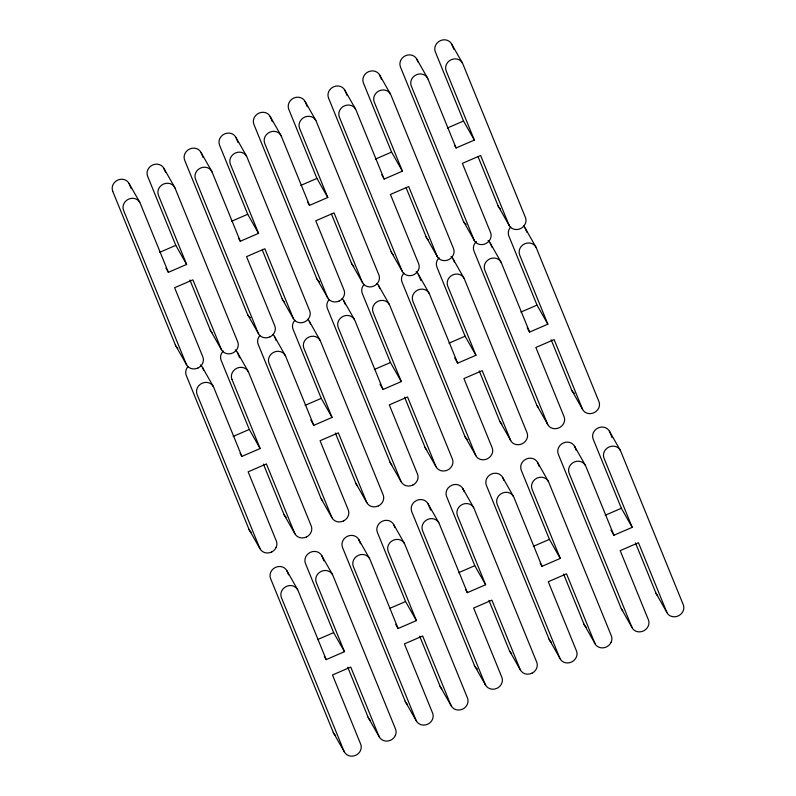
<?xml version="1.0" encoding="UTF-8"?>
<svg xmlns="http://www.w3.org/2000/svg" width="796" height="796" viewBox="0 0 796 796"><rect width="100%" height="100%" fill="white"/><g stroke="black" fill="none" stroke-linecap="round" stroke-linejoin="round"><path stroke-width="1.19" d="M300.828 185.388L316.947 178.423L327.783 197.498L309.515 205.388L307.714 202.214M159.678 252.332L175.797 245.367L186.632 264.441L168.364 272.332L165.956 268.093M231.606 221.248L247.725 214.283L258.561 233.347L240.292 241.248L238.492 238.064M375.473 159.071L391.592 152.106L402.418 171.17L384.15 179.07L381.752 174.831M447.402 127.987L463.521 121.022L474.356 140.086L456.088 147.976L454.884 145.867M374.339 369.493L390.458 362.518L401.284 381.592L383.015 389.483L380.01 384.189M233.178 436.427L249.297 429.462L260.133 448.536L241.865 456.426L240.064 453.252M305.117 405.343L321.236 398.378L332.061 417.442L313.793 425.343L310.788 420.039M448.974 343.166L465.093 336.201L475.928 355.275L457.66 363.165L454.645 357.872M520.902 312.082L537.021 305.117L547.857 324.181L529.589 332.081L527.181 327.843M458.675 572.652L474.794 565.687L485.62 584.752L467.351 592.652L465.551 589.478M317.514 639.596L333.633 632.631L344.469 651.695L326.201 659.595L324.4 656.411M389.453 608.512L405.572 601.537L416.398 620.611L398.129 628.502L395.721 624.273M533.31 546.335L549.429 539.37L560.265 558.434L541.996 566.334L540.185 563.15M605.239 515.241L621.358 508.276L632.193 527.35L613.925 535.24L610.92 529.947M451.591 43.939L462.416 63.003M525.091 228.034L535.927 247.108M416.716 59.013L427.542 78.078M498.336 206.323L509.171 225.397M609.428 431.203L620.263 450.267M490.217 243.108L501.052 262.173M571.846 390.418L582.672 409.492M463.461 221.397L474.297 240.462M379.652 75.023L390.488 94.097M574.553 446.277L585.388 465.342M656.183 593.587L667.008 612.651M536.972 405.492L547.797 424.566M453.163 259.128L463.988 278.192M344.777 90.097L355.613 109.171M426.407 237.407L437.243 256.481M621.308 608.661L632.133 627.726M537.499 462.287L548.325 481.361M418.288 274.192L429.114 293.266M499.918 421.512L510.743 440.576M391.532 252.481L402.368 271.555M305.017 101.351L315.853 120.415M502.624 477.361L513.45 496.425M584.244 624.671L595.08 643.745M465.033 436.586L475.869 455.65M378.518 285.446L389.353 304.51M270.142 116.425L280.978 135.489M351.772 263.735L362.608 282.799M549.369 639.745L560.205 658.819M462.854 488.605L473.69 507.679M343.643 300.52L354.479 319.584M425.273 447.83L436.108 466.894M316.898 278.809L327.723 297.873M235.795 137.201L246.631 156.275M427.979 503.679L438.815 522.753M509.609 650.999L520.445 670.063M390.398 462.904L401.234 481.968M309.296 321.295L320.131 340.37M200.92 152.275L211.756 171.339M282.55 299.585L293.386 318.659M474.734 666.063L485.57 685.137M393.632 524.465L404.467 543.529M274.421 336.37L285.257 355.444M356.051 483.679L366.886 502.754M247.675 314.659L258.501 333.733M163.867 168.294L174.702 187.359M358.757 539.539L369.593 558.603M440.387 686.848L451.223 705.913M321.176 498.754L332.012 517.828M237.367 352.389L248.203 371.453M128.992 183.359L139.827 202.433M210.622 330.678L221.447 349.743M405.512 701.923L416.348 720.987M321.703 555.548L332.539 574.622M202.492 367.463L213.328 386.528M284.122 514.773L294.958 533.837M175.747 345.743L186.572 364.817M286.829 570.623L297.664 589.697M368.458 717.932L379.294 737.006M249.248 529.847L260.083 548.912M333.584 733.007L344.419 752.081M453.82 49.292L451.949 44.705A9.064 8.298 -29.6 0 0 440.506 40.576A9.064 8.298 -29.6 0 0 435.342 51.889L463.521 121.022M612.124 437.7L609.786 431.969A9.064 8.298 -29.6 0 0 598.343 427.84A9.064 8.298 -29.6 0 0 593.179 439.153L621.358 508.276M526.852 232.243L525.45 228.8A9.064 8.298 -29.6 0 0 523.599 226.074M474.356 140.086L446.178 70.953A9.064 8.298 -29.6 0 1 451.342 59.65A9.064 8.298 -29.6 0 1 462.794 63.77L525.42 217.447A9.025 8.259 -29.6 0 1 525.211 223.925A9.104 8.328 -29.6 0 1 516.803 229.537A9.104 8.328 -29.6 0 1 508.724 224.671M508.813 224.631L480.625 155.479L462.357 163.369L490.545 232.522A9.025 8.259 -29.6 0 1 490.336 238.989A9.104 8.328 -29.6 0 1 481.928 244.611A9.104 8.328 -29.6 0 1 473.849 239.735M632.193 527.35L604.015 458.217A9.064 8.298 -29.6 0 1 609.179 446.914A9.064 8.298 -29.6 0 1 620.641 451.034L683.257 604.711A9.025 8.259 -29.6 0 1 683.048 611.179A9.104 8.328 -29.6 0 1 674.64 616.8A9.104 8.328 -29.6 0 1 666.56 611.925M666.65 611.895L638.462 542.733L620.193 550.633L648.382 619.785A9.025 8.259 -29.6 0 1 648.173 626.253A9.104 8.328 -29.6 0 1 639.765 631.875A9.104 8.328 -29.6 0 1 631.686 626.999M547.857 324.181L519.679 255.048A9.064 8.298 -29.6 0 1 524.843 243.745A9.064 8.298 -29.6 0 1 536.305 247.864L598.92 401.552A9.025 8.259 -29.6 0 1 598.711 408.02A9.104 8.328 -29.6 0 1 590.304 413.631A9.104 8.328 -29.6 0 1 582.224 408.766M582.314 408.726L554.125 339.574L535.857 347.464L564.046 416.616A9.025 8.259 -29.6 0 1 563.837 423.094A9.104 8.328 -29.6 0 1 555.429 428.706A9.104 8.328 -29.6 0 1 547.35 423.84M478.107 156.812L497.978 205.557M635.487 542.942L655.814 592.821M537.021 305.117L508.843 235.984A9.064 8.298 -29.6 0 1 510.714 226.989M551.15 339.773L571.478 389.652M427.91 78.844L456.088 147.976M613.925 535.24L585.747 466.108A9.064 8.298 -29.6 0 0 574.304 461.988A9.064 8.298 -29.6 0 0 569.13 473.292L631.775 626.959M501.41 262.949L529.589 332.081M418 62.048L417.074 59.78A9.064 8.298 -29.6 0 0 405.632 55.65A9.064 8.298 -29.6 0 0 400.458 66.963L463.103 220.631A9.104 8.328 -29.6 0 0 464.914 223.387M574.911 447.044L576.304 450.446M491.968 247.277L490.575 243.874A9.064 8.298 -29.6 0 0 488.097 240.621M473.938 239.705L411.303 86.028A9.064 8.298 -29.6 0 1 416.467 74.724A9.064 8.298 -29.6 0 1 427.92 78.844M547.439 423.8L484.804 270.123A9.064 8.298 -29.6 0 1 489.968 258.819A9.064 8.298 -29.6 0 1 501.43 262.939M380.02 75.799L381.423 79.232M539.26 466.496L537.857 463.053A9.064 8.298 -29.6 0 0 526.415 458.934A9.064 8.298 -29.6 0 0 521.251 470.237L549.429 539.37M453.521 259.894L454.456 262.183M402.418 171.17L374.249 102.037A9.064 8.298 -29.6 0 1 379.413 90.734A9.064 8.298 -29.6 0 1 390.866 94.853L453.491 248.541A9.025 8.259 -29.6 0 1 453.282 255.009A9.104 8.328 -29.6 0 1 444.874 260.63A9.104 8.328 -29.6 0 1 436.795 255.755M436.885 255.715L408.696 186.562L390.428 194.453L418.616 263.615A9.025 8.259 -29.6 0 1 418.407 270.083M560.265 558.434L532.086 489.301A9.064 8.298 -29.6 0 1 537.25 477.998A9.064 8.298 -29.6 0 1 548.703 482.117L611.328 635.805A9.025 8.259 -29.6 0 1 611.119 642.273M594.721 642.979L566.533 573.826L548.265 581.717L576.453 650.869A9.025 8.259 -29.6 0 1 576.244 657.347A9.104 8.328 -29.6 0 1 567.837 662.959A9.104 8.328 -29.6 0 1 559.757 658.093L497.211 504.375A9.064 8.298 -29.6 0 1 502.375 493.072A9.064 8.298 -29.6 0 1 513.828 497.192L541.996 566.334M475.928 355.275L447.75 286.142A9.064 8.298 -29.6 0 1 452.914 274.829A9.064 8.298 -29.6 0 1 464.366 278.958L526.992 432.636A9.025 8.259 -29.6 0 1 526.783 439.103A9.104 8.328 -29.6 0 1 518.375 444.725A9.104 8.328 -29.6 0 1 510.296 439.85M510.385 439.81L482.197 370.657L463.929 378.558L492.117 447.71A9.025 8.259 -29.6 0 1 491.908 454.178A9.104 8.328 -29.6 0 1 483.5 459.799A9.104 8.328 -29.6 0 1 475.421 454.924M391.592 152.106L363.414 82.973A9.064 8.298 -29.6 0 1 368.578 71.67A9.064 8.298 -29.6 0 1 380.03 75.789M406.179 187.896L426.049 236.651M563.558 574.025L583.886 623.905M465.093 336.201L436.914 267.068A9.064 8.298 -29.6 0 1 439.094 257.765M479.222 370.866L499.55 420.746A9.104 8.328 -29.6 0 0 501.997 424.019M384.15 179.07L355.981 109.938A9.064 8.298 -29.6 0 0 344.539 105.808A9.064 8.298 -29.6 0 0 339.365 117.112L402 270.789A9.104 8.328 -29.6 0 0 410 275.695A9.104 8.328 -29.6 0 0 418.388 270.073M457.66 363.165L429.482 294.032A9.064 8.298 -29.6 0 0 418.039 289.903A9.064 8.298 -29.6 0 0 412.865 301.216L475.51 454.884M346.996 95.401L345.146 90.863A9.064 8.298 -29.6 0 0 333.703 86.744A9.064 8.298 -29.6 0 0 328.529 98.047M503.908 480.396L502.982 478.127A9.064 8.298 -29.6 0 0 491.54 473.998A9.064 8.298 -29.6 0 0 486.376 485.311L549.011 638.979M420.955 280.63L418.646 274.968A9.064 8.298 -29.6 0 0 416.169 271.715M328.539 98.047L391.174 251.725M464.675 435.82L402.04 282.142A9.064 8.298 -29.6 0 1 403.91 273.157M307.256 106.704L305.385 102.117A9.064 8.298 -29.6 0 0 293.943 97.988A9.064 8.298 -29.6 0 0 288.769 109.291L316.947 178.423M463.222 489.381L464.158 491.669M379.821 288.51L378.886 286.212A9.064 8.298 -29.6 0 0 377.025 283.485M327.783 197.498L299.604 128.365A9.064 8.288 -29.6 0 1 304.759 117.072A9.064 8.288 -29.6 0 1 316.201 121.191L378.846 274.859A9.025 8.259 -29.6 0 1 378.637 281.326A9.164 8.388 -29.6 0 1 374.1 285.953A9.025 8.259 -29.6 0 1 362.299 282.023M362.24 282.033L334.051 212.88L315.783 220.781L343.971 289.933A9.025 8.259 -29.6 0 1 343.763 296.401A9.164 8.388 -29.6 0 1 339.225 301.027M485.62 584.752L457.451 515.619A9.064 8.288 -29.6 0 1 462.595 504.336A9.064 8.288 -29.6 0 1 474.048 508.455L536.693 662.123A9.025 8.259 -29.6 0 1 536.474 668.59A9.164 8.388 -29.6 0 1 531.947 673.217M401.284 381.592L373.115 312.46A9.064 8.288 -29.6 0 1 378.259 301.167A9.064 8.288 -29.6 0 1 389.712 305.286L452.357 458.954A9.025 8.259 -29.6 0 1 452.148 465.421A9.164 8.388 -29.6 0 1 447.611 470.048A9.054 8.288 -29.6 0 1 435.75 466.128L407.562 396.975L389.294 404.875L417.472 474.028A9.025 8.259 -29.6 0 1 417.263 480.495A9.164 8.388 -29.6 0 1 412.736 485.122M331.544 214.224L351.404 262.969M474.794 565.687L446.616 496.555A9.064 8.298 -29.6 0 1 451.78 485.252A9.064 8.298 -29.6 0 1 463.232 489.371M488.913 600.353L509.251 650.232A9.104 8.328 -29.6 0 0 511.699 653.506M390.458 362.518L362.28 293.386A9.064 8.298 -29.6 0 1 364.15 284.401M404.587 397.184L424.915 447.063M281.336 136.255L309.515 205.388M467.351 592.652L439.183 523.519A9.064 8.298 -29.6 0 0 427.731 519.39A9.064 8.298 -29.6 0 0 422.567 530.703L485.202 684.371M383.015 389.483L354.847 320.35A9.064 8.298 -29.6 0 0 343.404 316.231A9.064 8.298 -29.6 0 0 338.23 327.534L400.866 481.202M272.351 121.718L270.511 117.191A9.064 8.298 -29.6 0 0 259.068 113.062A9.064 8.298 -29.6 0 0 253.894 124.365L316.529 278.043M430.656 510.117L428.348 504.455A9.064 8.298 -29.6 0 0 416.905 500.326A9.064 8.298 -29.6 0 0 411.731 511.629L474.376 665.307M345.394 304.689L344.011 301.286A9.064 8.298 -29.6 0 0 342.151 298.56M327.365 297.107L264.73 143.439A9.064 8.298 -29.6 0 1 269.894 132.126A9.064 8.298 -29.6 0 1 281.356 136.255M390.04 462.138L327.405 308.46A9.064 8.298 -29.6 0 1 329.275 299.475M238.034 142.554L236.163 137.967A9.064 8.298 -29.6 0 0 224.721 133.847A9.064 8.298 -29.6 0 0 219.547 145.151L247.725 214.283M394.935 527.529L394 525.231A9.064 8.298 -29.6 0 0 382.558 521.101A9.064 8.298 -29.6 0 0 377.384 532.415L405.572 601.537M310.599 324.36L309.664 322.072A9.064 8.298 -29.6 0 0 307.803 319.335M258.561 233.347L230.382 164.215A9.064 8.288 -29.6 0 1 235.526 152.922A9.064 8.288 -29.6 0 1 246.979 157.041L309.624 310.719A9.025 8.259 -29.6 0 1 309.415 317.186A9.164 8.388 -29.6 0 1 304.878 321.803A9.025 8.259 -29.6 0 1 293.077 317.883L264.829 248.74L246.561 256.63L274.749 325.783A9.025 8.259 -29.6 0 1 274.54 332.26A9.164 8.388 -29.6 0 1 270.003 336.877M416.398 620.611L388.219 551.479A9.074 8.298 -29.6 0 1 393.383 540.176A9.064 8.288 -29.6 0 1 404.816 544.305L467.461 697.973A9.025 8.259 -29.6 0 1 467.252 704.44A9.164 8.388 -29.6 0 1 462.725 709.067A9.025 8.259 -29.6 0 1 450.914 705.147M450.854 705.157L422.676 636.004L404.408 643.894L432.586 713.047A9.025 8.259 -29.6 0 1 432.377 719.514A9.164 8.388 -29.6 0 1 427.85 724.141A9.025 8.259 -29.6 0 1 416.039 720.221L353.344 566.553A9.064 8.298 -29.6 0 1 358.508 555.25A9.064 8.298 -29.6 0 1 369.971 559.369L398.129 628.502M332.061 417.442L303.893 348.31A9.064 8.288 -29.6 0 1 309.037 337.016A9.064 8.288 -29.6 0 1 320.49 341.136L383.135 494.814A9.025 8.259 -29.6 0 1 382.926 501.281A9.164 8.388 -29.6 0 1 378.389 505.898M262.322 250.073L282.182 298.818M419.691 636.203L440.029 686.082M321.236 398.378L293.057 329.245A9.064 8.298 -29.6 0 1 294.928 320.261M335.355 433.034L355.693 482.923M212.114 172.115L240.292 241.248M285.625 356.21L313.793 425.343M203.129 157.578L201.288 153.041A9.064 8.298 -29.6 0 0 189.846 148.912A9.064 8.298 -29.6 0 0 184.672 160.225L247.307 313.893A9.104 8.328 -29.6 0 0 248.551 316.062M359.125 540.305L360.508 543.708M276.172 340.539L274.789 337.136A9.064 8.298 -29.6 0 0 272.928 334.41M405.154 701.157L342.519 547.479A9.064 8.298 -29.6 0 1 347.683 536.176A9.064 8.298 -29.6 0 1 359.135 540.295M175.06 188.125L237.696 341.802A9.025 8.259 -29.6 0 1 237.487 348.27A9.164 8.388 -29.6 0 1 232.949 352.897A9.025 8.259 -29.6 0 1 221.149 348.966L192.901 279.824L174.632 287.724L202.821 356.877A9.025 8.259 -29.6 0 1 202.612 363.344A9.164 8.388 -29.6 0 1 198.075 367.961M248.561 372.22L311.196 525.897A9.025 8.259 -29.6 0 1 310.987 532.365A9.164 8.388 -29.6 0 1 306.46 536.992M164.225 169.06L165.628 172.503M322.072 556.324L323.942 560.911M237.735 353.155L239.606 357.742M186.632 264.441L158.454 195.309A9.064 8.288 -29.6 0 1 163.598 184.015A9.064 8.288 -29.6 0 1 175.05 188.135M344.469 651.695L316.291 582.563A9.064 8.288 -29.6 0 1 321.445 571.269A9.064 8.288 -29.6 0 1 332.887 575.389L395.532 729.066A9.025 8.259 -29.6 0 1 395.323 735.534M378.926 736.24L350.747 667.088L332.479 674.978L360.658 744.141A9.025 8.259 -29.6 0 1 360.449 750.608A9.164 8.388 -29.6 0 1 355.911 755.225A9.025 8.259 -29.6 0 1 344.111 751.305M231.954 379.403L260.133 448.536M175.797 245.367L147.618 176.234A9.064 8.298 -29.6 0 1 152.782 164.931A9.064 8.298 -29.6 0 1 164.245 169.05M189.926 280.033L210.253 329.912M333.633 632.631L305.465 563.498A9.064 8.298 -29.6 0 1 310.629 552.195A9.064 8.298 -29.6 0 1 322.082 556.314M347.762 667.287L368.1 717.176M249.297 429.462L221.129 360.329A9.064 8.298 -29.6 0 1 223.308 351.026M263.426 464.128L283.764 514.007A9.104 8.328 -29.6 0 0 286.202 517.281M168.364 272.332L140.186 203.199A9.064 8.298 -29.6 0 0 128.743 199.07A9.064 8.298 -29.6 0 0 123.569 210.383L186.214 364.051A9.054 8.288 -29.6 0 0 198.065 367.951M326.201 659.595L298.022 590.463A9.064 8.298 -29.6 0 0 286.58 586.334A9.064 8.298 -29.6 0 0 281.416 597.637L344.051 751.315M241.865 456.426L213.686 387.294A9.064 8.298 -29.6 0 0 202.244 383.165A9.064 8.298 -29.6 0 0 197.08 394.478L259.715 548.145M131.201 188.662L129.35 184.135A9.064 8.298 -29.6 0 0 117.907 180.005A9.064 8.298 -29.6 0 0 112.743 191.309M288.58 574.792L287.197 571.389A9.064 8.298 -29.6 0 0 275.754 567.269A9.064 8.298 -29.6 0 0 270.58 578.573L333.216 732.24M203.776 370.498L202.861 368.23A9.064 8.298 -29.6 0 0 200.373 364.976M112.743 191.309L175.379 344.986M248.889 529.081L186.254 375.404A9.064 8.298 -29.6 0 1 188.125 366.419M378.986 736.23A9.025 8.259 -29.6 0 0 390.806 740.121A9.164 8.388 -29.6 0 0 395.314 735.524M370.538 720.45A9.104 8.328 -29.6 0 1 368.011 717.206M335.663 735.524A9.104 8.328 -29.6 0 1 333.136 732.28M212.074 332.668A9.104 8.328 -29.6 0 1 210.174 329.952M177.826 348.26A9.104 8.328 -29.6 0 1 175.299 345.016M276.113 547.439A9.025 8.259 -29.6 0 0 276.321 540.972L248.143 471.819L266.411 463.919L294.59 533.071A9.025 8.259 -29.6 0 0 306.47 536.952M271.595 552.026A9.025 8.259 -29.6 0 1 259.775 548.136M276.103 547.439A9.164 8.388 -29.6 0 1 271.575 552.066M231.934 379.403A9.064 8.288 -29.6 0 1 237.109 368.11A9.064 8.288 -29.6 0 1 248.551 372.23M235.248 349.902A9.064 8.298 -29.6 0 1 237.745 353.145M251.327 532.355A9.104 8.328 -29.6 0 1 248.8 529.121M476.476 241.457A9.064 8.298 -29.6 0 0 473.968 251.058L536.603 404.726A9.104 8.328 -29.6 0 0 538.424 407.482M574.612 393.383A9.104 8.328 -29.6 0 1 573.926 392.935M573.299 392.408A9.104 8.328 -29.6 0 1 571.399 389.692M500.425 208.831A9.104 8.328 -29.6 0 1 499.798 208.313M499.221 207.726A9.104 8.328 -29.6 0 1 497.888 205.597M466.227 224.363A9.104 8.328 -29.6 0 1 465.551 223.905M574.931 447.034A9.064 8.298 -29.6 0 0 563.468 442.914A9.064 8.298 -29.6 0 0 558.304 454.217L620.94 607.895A9.104 8.328 -29.6 0 0 622.761 610.651M657.635 595.577A9.104 8.328 -29.6 0 1 655.735 592.861M451.043 256.64A9.064 8.298 -29.6 0 1 453.541 259.884M467.799 439.541A9.104 8.328 -29.6 0 1 467.123 439.094M466.496 438.566A9.104 8.328 -29.6 0 1 464.585 435.85M428.497 239.924A9.104 8.328 -29.6 0 1 425.96 236.681M393.622 254.999A9.104 8.328 -29.6 0 1 391.085 251.755M611.109 642.263A9.104 8.328 -29.6 0 1 602.711 647.884A9.104 8.328 -29.6 0 1 594.632 643.019M586.334 627.188A9.104 8.328 -29.6 0 1 583.796 623.945M551.459 642.253A9.104 8.328 -29.6 0 1 548.922 639.019M441.84 688.838A9.104 8.328 -29.6 0 1 439.939 686.122M407.602 704.43A9.104 8.328 -29.6 0 1 405.065 701.196M212.134 172.105A9.064 8.298 -29.6 0 0 200.672 167.986A9.064 8.298 -29.6 0 0 195.508 179.289L258.143 332.967A9.025 8.259 -29.6 0 0 270.023 336.837M284.63 302.102A9.104 8.328 -29.6 0 1 282.102 298.858M250.441 317.624A9.104 8.328 -29.6 0 1 249.128 316.649M285.635 356.2A9.064 8.298 -29.6 0 0 274.172 352.081A9.064 8.298 -29.6 0 0 269.008 363.384L331.643 517.062A9.025 8.259 -29.6 0 0 343.524 520.942M343.514 520.972A9.164 8.388 -29.6 0 0 348.031 516.345A9.025 8.259 -29.6 0 0 348.25 509.888L320.072 440.725L338.34 432.835L366.518 501.987A9.025 8.259 -29.6 0 0 378.399 505.868M259.765 335.653A9.064 8.298 -29.6 0 0 258.173 344.32L320.818 497.988A9.104 8.328 -29.6 0 0 322.629 500.744M357.504 485.669A9.104 8.328 -29.6 0 1 355.603 482.953M485.262 684.361A9.025 8.259 -29.6 0 0 497.082 688.251A9.164 8.388 -29.6 0 0 501.589 683.655A9.025 8.259 -29.6 0 0 501.808 677.197L473.63 608.044L491.898 600.144L520.077 669.297A9.025 8.259 -29.6 0 0 531.957 673.177M477.5 669.028A9.104 8.328 -29.6 0 1 474.287 665.337M339.245 300.988A9.025 8.259 -29.6 0 1 327.425 297.097M353.852 266.242A9.104 8.328 -29.6 0 1 351.325 263.008M319.664 281.774A9.104 8.328 -29.6 0 1 318.35 280.799M317.773 280.212A9.104 8.328 -29.6 0 1 316.45 278.083M412.746 485.082A9.025 8.259 -29.6 0 1 400.925 481.192M426.726 449.82A9.104 8.328 -29.6 0 1 424.825 447.103M391.851 464.894A9.104 8.328 -29.6 0 1 389.95 462.178"/></g></svg>
